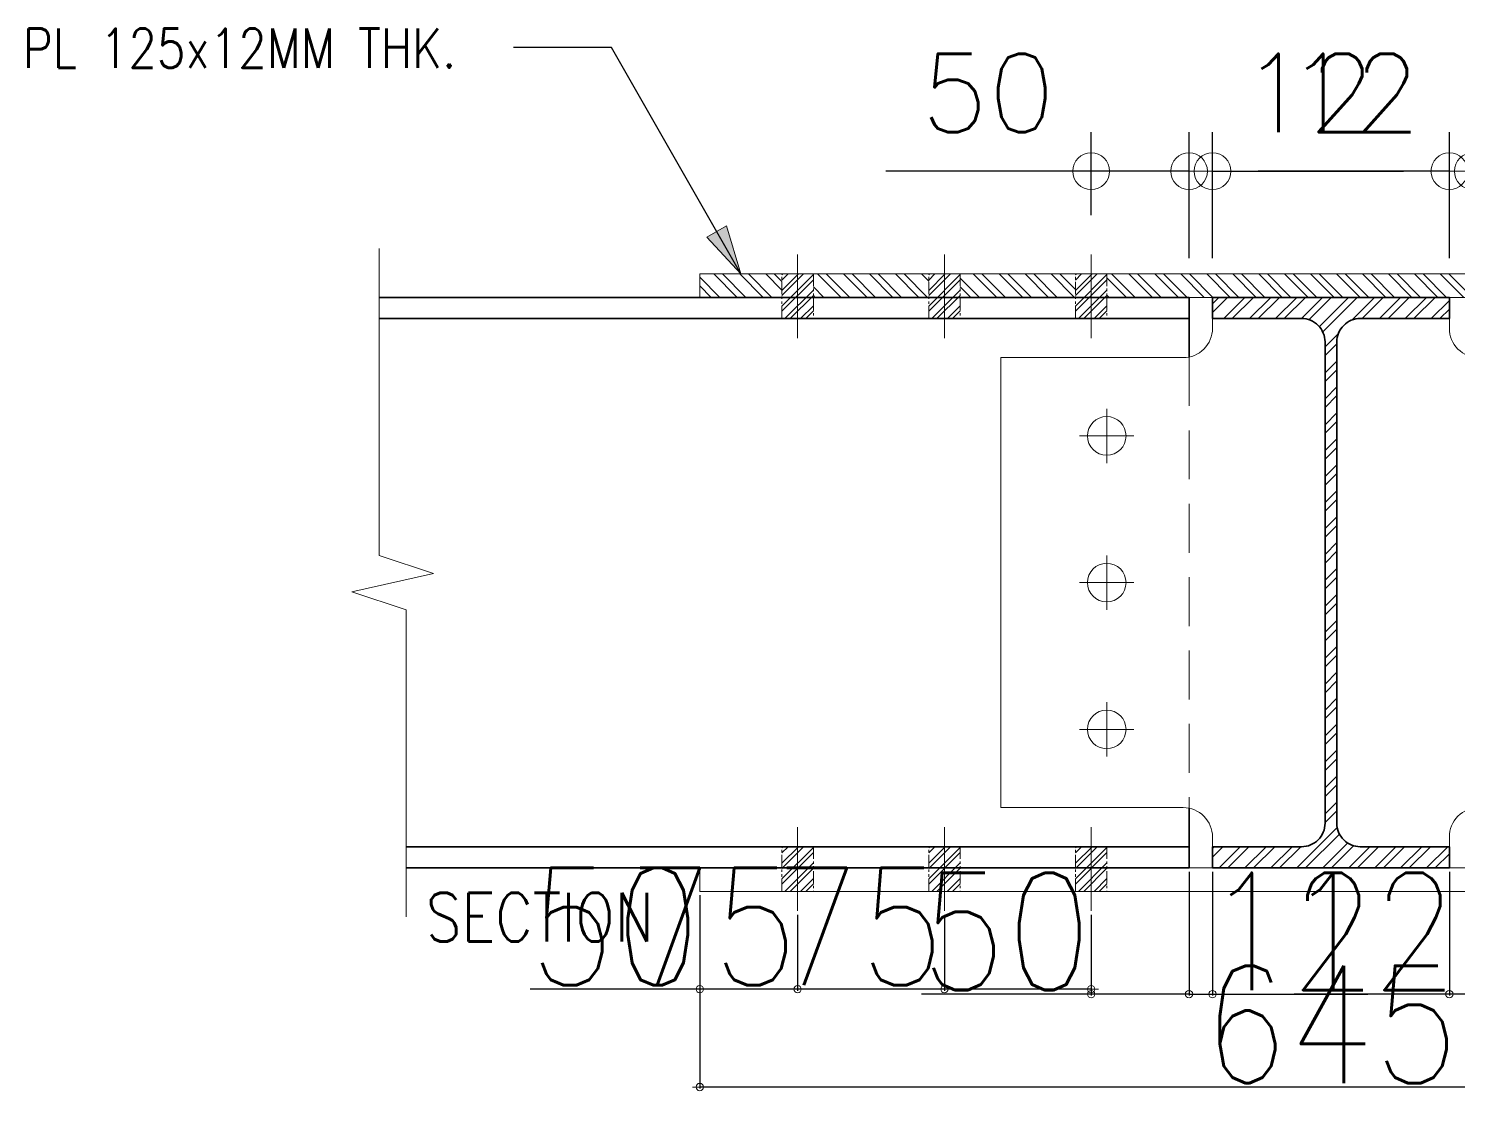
# Model space of a CAD drawing. Header units: millimetres. Extents: x 0 to 437400, y -4782 to 73710.
# Drawn here: x 8154 to 8884, y 7405 to 7953 of the extents above; entities that cross this region are included whole.
import ezdxf

# ---------------------------------------------------------------- set-up
doc = ezdxf.new("R2010")
doc.units = ezdxf.units.MM
doc.header["$LTSCALE"] = 10
doc.header["$MEASUREMENT"] = 0
for name, pattern in [('CENTER', [50.8, 31.75, -6.35, 6.35, -6.35]), ('HIDDEN', [0.375, 0.25, -0.125]), ('PHANTOM2', [1.25, 0.625, -0.125, 0.125, -0.125, 0.125, -0.125])]:
    doc.linetypes.add(name, pattern=pattern)
doc.layers.get('0').update_dxf_attribs({"lineweight": 9})
for name, color, linetype, lineweight in [('.1 - NUMBER 8', 8, 'Continuous', 9), ('.3 - YELLOW', 2, 'Continuous', 15), ('.4 - GREEN', 3, 'Continuous', 18), ('.5 - BLUE', 5, 'Continuous', 20), ('.5 - CYAN', 4, 'Continuous', 25), ('A-NEW', 240, 'Continuous', 9), ('S-ANNO-DIMS', 1, 'Continuous', 5), ('S-Anno-Symb', 52, 'PHANTOM2', 9), ('S-Anno-Text', 52, 'Continuous', 15), ('S-ANNO-WELD', 1, 'Continuous', 9), ('S-DETL-LN8', 8, 'Continuous', 9)]:
    doc.layers.add(name, color=color, linetype=linetype, lineweight=lineweight)
doc.styles.add('1', font='romans.shx', dxfattribs={"width": 0.85, "height": 60})
doc.styles.add('40', font='simplex.shx', dxfattribs={"height": 40})
doc.dimstyles.new('ESCA10', dxfattribs={"dimtxt": 40, "dimasz": 0.25, "dimexe": 20, "dimexo": 20, "dimgap": 20, "dimtad": 1, "dimdec": 0, "dimrnd": 1, "dimdsep": 46, "dimtxsty": '40', "dimblk1": 'ESCADIM_ARW', "dimblk2": 'ESCADIM_ARW', "dimsah": 1, "dimcen": 50, "dimclrd": 256, "dimclre": 256, "dimclrt": 52, "dimadec": 0, "dimazin": 0, "dimtfac": 1, "dimtdec": 0, "dimtofl": 0, "dimtmove": 0, "dimatfit": 3, "dimldrblk": 'ESCADIM_ARW', "dimfxl": 1, "dimtolj": 1, "dimtzin": 0, "dimarcsym": 0})
doc.dimstyles.new('ESCA30', dxfattribs={"dimtxt": 60, "dimasz": 0.5, "dimexe": 20, "dimexo": 20, "dimgap": 20, "dimtad": 1, "dimdec": 0, "dimrnd": 1, "dimdsep": 46, "dimtxsty": '1', "dimblk1": 'ESCADIM_ARW', "dimblk2": 'ESCADIM_ARW', "dimsah": 1, "dimcen": 50, "dimclrd": 256, "dimclre": 256, "dimclrt": 52, "dimadec": 0, "dimazin": 0, "dimtfac": 1, "dimtdec": 0, "dimtofl": 0, "dimtmove": 0, "dimatfit": 3, "dimldrblk": 'ESCADIM_ARW', "dimfxl": 1, "dimtolj": 1, "dimtzin": 0, "dimarcsym": 0})
doc.dimstyles.new('ESCA_ARW$7', dxfattribs={"dimtxt": 200, "dimasz": 1, "dimexe": 100, "dimexo": 100, "dimgap": 100, "dimtad": 1, "dimdec": 0, "dimrnd": 1, "dimdsep": 46, "dimtxsty": '1', "dimblk1": 'dim_arw', "dimblk2": 'dim_arw', "dimsah": 1, "dimcen": 50, "dimclrd": 1, "dimclre": 256, "dimclrt": 52, "dimadec": 0, "dimazin": 0, "dimtfac": 1, "dimtofl": 0, "dimtmove": 0, "dimatfit": 3, "dimldrblk": 'dim_arw', "dimfxl": 1, "dimtolj": 1, "dimtzin": 0, "dimarcsym": 0})

# ---------------------------------------------------------------- blocks, each defined once
blk = doc.blocks.new('ESCADIM_ARW')
at = {"color": 9}
blk.add_line((75, 0), (-75, 0), dxfattribs=at)
blk.add_circle((0, 0), 37.5, dxfattribs=at)
blk = doc.blocks.new('*D73')
at = {"layer": 'Defpoints', "color": 0, "transparency": 16777216}
for p in [(8747.11, 7523.88), (8697.11, 7501.88), (8697.11, 7459.38)]:
    blk.add_point(p, dxfattribs=at)
at = {"layer": 'S-ANNO-DIMS', "lineweight": -2, "transparency": 16777216}
for p, q in [((8747.11, 7521.88), (8747.11, 7458.58)), ((8697.11, 7499.88), (8697.11, 7458.58)), ((8697.11, 7459.38), (8610.49, 7459.38)), ((8747.06, 7459.38), (8697.16, 7459.38))]:
    blk.add_line(p, q, dxfattribs=at)
at = {"layer": 'S-ANNO-DIMS', "lineweight": -2, "transparency": 16777216, "xscale": 0.05, "yscale": 0.05, "zscale": 0.05, "rotation": 180}
blk.add_blockref('ESCADIM_ARW', (8697.11, 7459.38), dxfattribs=at)
at = {"layer": 'S-ANNO-DIMS', "lineweight": -2, "transparency": 16777216, "xscale": 0.05, "yscale": 0.05, "zscale": 0.05}
blk.add_blockref('ESCADIM_ARW', (8747.11, 7459.38), dxfattribs=at)
at = {"layer": 'S-ANNO-DIMS', "color": 52, "transparency": 16777216, "insert": (8653.78, 7491.38), "char_height": 60, "attachment_point": 5, "style": '1'}
blk.add_mtext('\\A1;50', dxfattribs=at)
blk = doc.blocks.new('*D74')
at = {"layer": 'Defpoints', "color": 0, "transparency": 16777216}
for p in [(8622.11, 7501.88), (8697.11, 7501.88), (8622.11, 7461.88)]:
    blk.add_point(p, dxfattribs=at)
at = {"layer": 'S-ANNO-DIMS', "lineweight": -2, "transparency": 16777216}
for p, q in [((8622.11, 7499.88), (8622.11, 7461.08)), ((8697.11, 7499.88), (8697.11, 7461.08)), ((8622.11, 7461.88), (8535.49, 7461.88)), ((8697.06, 7461.88), (8622.16, 7461.88))]:
    blk.add_line(p, q, dxfattribs=at)
at = {"layer": 'S-ANNO-DIMS', "lineweight": -2, "transparency": 16777216, "xscale": 0.05, "yscale": 0.05, "zscale": 0.05, "rotation": 180}
blk.add_blockref('ESCADIM_ARW', (8622.11, 7461.88), dxfattribs=at)
at = {"layer": 'S-ANNO-DIMS', "lineweight": -2, "transparency": 16777216, "xscale": 0.05, "yscale": 0.05, "zscale": 0.05}
blk.add_blockref('ESCADIM_ARW', (8697.11, 7461.88), dxfattribs=at)
at = {"layer": 'S-ANNO-DIMS', "color": 52, "transparency": 16777216, "insert": (8578.78, 7493.88), "char_height": 60, "attachment_point": 5, "style": '1'}
blk.add_mtext('\\A1;75', dxfattribs=at)
blk = doc.blocks.new('*D75')
at = {"layer": 'Defpoints', "color": 0, "transparency": 16777216}
for p in [(8547.11, 7501.88), (8622.11, 7501.88), (8547.11, 7461.88)]:
    blk.add_point(p, dxfattribs=at)
at = {"layer": 'S-ANNO-DIMS', "lineweight": -2, "transparency": 16777216}
for p, q in [((8547.11, 7499.88), (8547.11, 7461.08)), ((8622.11, 7499.88), (8622.11, 7461.08)), ((8547.11, 7461.88), (8460.49, 7461.88)), ((8622.06, 7461.88), (8547.16, 7461.88))]:
    blk.add_line(p, q, dxfattribs=at)
at = {"layer": 'S-ANNO-DIMS', "lineweight": -2, "transparency": 16777216, "xscale": 0.05, "yscale": 0.05, "zscale": 0.05, "rotation": 180}
blk.add_blockref('ESCADIM_ARW', (8547.11, 7461.88), dxfattribs=at)
at = {"layer": 'S-ANNO-DIMS', "lineweight": -2, "transparency": 16777216, "xscale": 0.05, "yscale": 0.05, "zscale": 0.05}
blk.add_blockref('ESCADIM_ARW', (8622.11, 7461.88), dxfattribs=at)
at = {"layer": 'S-ANNO-DIMS', "color": 52, "transparency": 16777216, "insert": (8503.78, 7493.88), "char_height": 60, "attachment_point": 5, "style": '1'}
blk.add_mtext('\\A1;75', dxfattribs=at)
blk = doc.blocks.new('*D76')
at = {"layer": 'Defpoints', "color": 0, "transparency": 16777216}
for p in [(8497.11, 7511.88), (8547.11, 7501.88), (8497.11, 7461.88)]:
    blk.add_point(p, dxfattribs=at)
at = {"layer": 'S-ANNO-DIMS', "lineweight": -2, "transparency": 16777216}
for p, q in [((8497.11, 7509.88), (8497.11, 7461.08)), ((8547.11, 7499.88), (8547.11, 7461.08)), ((8497.11, 7461.88), (8410.49, 7461.88)), ((8547.06, 7461.88), (8497.16, 7461.88))]:
    blk.add_line(p, q, dxfattribs=at)
at = {"layer": 'S-ANNO-DIMS', "lineweight": -2, "transparency": 16777216, "xscale": 0.05, "yscale": 0.05, "zscale": 0.05, "rotation": 180}
blk.add_blockref('ESCADIM_ARW', (8497.11, 7461.88), dxfattribs=at)
at = {"layer": 'S-ANNO-DIMS', "lineweight": -2, "transparency": 16777216, "xscale": 0.05, "yscale": 0.05, "zscale": 0.05}
blk.add_blockref('ESCADIM_ARW', (8547.11, 7461.88), dxfattribs=at)
at = {"layer": 'S-ANNO-DIMS', "color": 52, "transparency": 16777216, "insert": (8453.78, 7493.88), "char_height": 60, "attachment_point": 5, "style": '1'}
blk.add_mtext('\\A1;50', dxfattribs=at)
blk = doc.blocks.new('*D77')
at = {"layer": 'Defpoints', "color": 0, "transparency": 16777216}
for p in [(8880.11, 7523.88), (8892.11, 7523.88), (8880.11, 7459.38)]:
    blk.add_point(p, dxfattribs=at)
at = {"layer": 'S-ANNO-DIMS', "lineweight": -2, "transparency": 16777216}
for p, q in [((8880.11, 7521.88), (8880.11, 7458.58)), ((8892.11, 7521.88), (8892.11, 7458.58)), ((8880.11, 7459.38), (8800.78, 7459.38)), ((8892.06, 7459.38), (8880.16, 7459.38))]:
    blk.add_line(p, q, dxfattribs=at)
at = {"layer": 'S-ANNO-DIMS', "lineweight": -2, "transparency": 16777216, "xscale": 0.05, "yscale": 0.05, "zscale": 0.05, "rotation": 180}
blk.add_blockref('ESCADIM_ARW', (8880.11, 7459.38), dxfattribs=at)
at = {"layer": 'S-ANNO-DIMS', "lineweight": -2, "transparency": 16777216, "xscale": 0.05, "yscale": 0.05, "zscale": 0.05}
blk.add_blockref('ESCADIM_ARW', (8892.11, 7459.38), dxfattribs=at)
at = {"layer": 'S-ANNO-DIMS', "color": 52, "transparency": 16777216, "insert": (8840.42, 7491.38), "char_height": 60, "attachment_point": 5, "style": '1'}
blk.add_mtext('\\A1;12', dxfattribs=at)
blk = doc.blocks.new('*D78')
at = {"layer": 'Defpoints', "color": 0, "transparency": 16777216}
for p in [(8747.11, 7523.88), (8759.11, 7523.88), (8759.11, 7459.38)]:
    blk.add_point(p, dxfattribs=at)
at = {"layer": 'S-ANNO-DIMS', "lineweight": -2, "transparency": 16777216}
for p, q in [((8747.11, 7521.88), (8747.11, 7458.58)), ((8759.11, 7521.88), (8759.11, 7458.58)), ((8747.16, 7459.38), (8759.06, 7459.38)), ((8759.11, 7459.38), (8838.45, 7459.38))]:
    blk.add_line(p, q, dxfattribs=at)
at = {"layer": 'S-ANNO-DIMS', "lineweight": -2, "transparency": 16777216, "xscale": 0.05, "yscale": 0.05, "zscale": 0.05, "rotation": 180}
blk.add_blockref('ESCADIM_ARW', (8747.11, 7459.38), dxfattribs=at)
at = {"layer": 'S-ANNO-DIMS', "lineweight": -2, "transparency": 16777216, "xscale": 0.05, "yscale": 0.05, "zscale": 0.05}
blk.add_blockref('ESCADIM_ARW', (8759.11, 7459.38), dxfattribs=at)
at = {"layer": 'S-ANNO-DIMS', "color": 52, "transparency": 16777216, "insert": (8798.81, 7491.38), "char_height": 60, "attachment_point": 5, "style": '1'}
blk.add_mtext('\\A1;12', dxfattribs=at)
blk = doc.blocks.new('*D79')
at = {"layer": 'Defpoints', "color": 0, "transparency": 16777216}
for p in [(8497.11, 7511.88), (9142.11, 7511.88), (8497.11, 7411.88)]:
    blk.add_point(p, dxfattribs=at)
at = {"layer": 'S-ANNO-DIMS', "lineweight": -2, "transparency": 16777216}
for p, q in [((8497.11, 7509.88), (8497.11, 7411.08)), ((9142.11, 7509.88), (9142.11, 7411.08)), ((9142.06, 7411.88), (8497.16, 7411.88))]:
    blk.add_line(p, q, dxfattribs=at)
at = {"layer": 'S-ANNO-DIMS', "lineweight": -2, "transparency": 16777216, "xscale": 0.05, "yscale": 0.05, "zscale": 0.05, "rotation": 180}
blk.add_blockref('ESCADIM_ARW', (8497.11, 7411.88), dxfattribs=at)
at = {"layer": 'S-ANNO-DIMS', "lineweight": -2, "transparency": 16777216, "xscale": 0.05, "yscale": 0.05, "zscale": 0.05}
blk.add_blockref('ESCADIM_ARW', (9142.11, 7411.88), dxfattribs=at)
at = {"layer": 'S-ANNO-DIMS', "color": 52, "transparency": 16777216, "insert": (8819.61, 7443.88), "char_height": 60, "attachment_point": 5, "style": '1'}
blk.add_mtext('\\A1;645', dxfattribs=at)
blk = doc.blocks.new('*D83')
at = {"layer": 'Defpoints', "color": 0, "transparency": 16777216}
for p in [(8942.11, 7879.97), (8942.11, 7837.47), (8892.11, 7815.47)]:
    blk.add_point(p, dxfattribs=at)
at = {"layer": 'S-ANNO-DIMS', "lineweight": -2, "transparency": 16777216}
for p, q in [((8892.11, 7835.47), (8892.11, 7899.97)), ((8942.11, 7857.47), (8942.11, 7899.97)), ((8892.36, 7879.97), (8941.86, 7879.97)), ((8942.11, 7879.97), (9047.13, 7879.97))]:
    blk.add_line(p, q, dxfattribs=at)
at = {"layer": 'S-ANNO-DIMS', "lineweight": -2, "transparency": 16777216, "xscale": 0.25, "yscale": 0.25, "zscale": 0.25, "rotation": 180}
blk.add_blockref('ESCADIM_ARW', (8892.11, 7879.97), dxfattribs=at)
at = {"layer": 'S-ANNO-DIMS', "lineweight": -2, "transparency": 16777216, "xscale": 0.25, "yscale": 0.25, "zscale": 0.25}
blk.add_blockref('ESCADIM_ARW', (8942.11, 7879.97), dxfattribs=at)
at = {"layer": 'S-ANNO-DIMS', "color": 52, "transparency": 16777216, "insert": (8994.75, 7919.97), "char_height": 40, "attachment_point": 5, "style": '40'}
blk.add_mtext('\\A1;50', dxfattribs=at)
blk = doc.blocks.new('*D84')
at = {"layer": 'Defpoints', "color": 0, "transparency": 16777216}
for p in [(8697.11, 7879.97), (8697.11, 7837.47), (8747.11, 7815.47)]:
    blk.add_point(p, dxfattribs=at)
at = {"layer": 'S-ANNO-DIMS', "lineweight": -2, "transparency": 16777216}
for p, q in [((8697.11, 7857.47), (8697.11, 7899.97)), ((8747.11, 7835.47), (8747.11, 7899.97)), ((8697.11, 7879.97), (8592.1, 7879.97)), ((8746.86, 7879.97), (8697.36, 7879.97))]:
    blk.add_line(p, q, dxfattribs=at)
at = {"layer": 'S-ANNO-DIMS', "lineweight": -2, "transparency": 16777216, "xscale": 0.25, "yscale": 0.25, "zscale": 0.25, "rotation": 180}
blk.add_blockref('ESCADIM_ARW', (8697.11, 7879.97), dxfattribs=at)
at = {"layer": 'S-ANNO-DIMS', "lineweight": -2, "transparency": 16777216, "xscale": 0.25, "yscale": 0.25, "zscale": 0.25}
blk.add_blockref('ESCADIM_ARW', (8747.11, 7879.97), dxfattribs=at)
at = {"layer": 'S-ANNO-DIMS', "color": 52, "transparency": 16777216, "insert": (8644.48, 7919.97), "char_height": 40, "attachment_point": 5, "style": '40'}
blk.add_mtext('\\A1;50', dxfattribs=at)
blk = doc.blocks.new('*D85')
at = {"layer": 'Defpoints', "color": 0, "transparency": 16777216}
for p in [(8880.11, 7879.97), (8880.11, 7815.47), (8892.11, 7815.47)]:
    blk.add_point(p, dxfattribs=at)
at = {"layer": 'S-ANNO-DIMS', "lineweight": -2, "transparency": 16777216}
for p, q in [((8880.11, 7835.47), (8880.11, 7899.97)), ((8892.11, 7835.47), (8892.11, 7899.97)), ((8879.86, 7879.97), (8782.47, 7879.97)), ((8892.36, 7879.97), (8892.61, 7879.97))]:
    blk.add_line(p, q, dxfattribs=at)
at = {"layer": 'S-ANNO-DIMS', "lineweight": -2, "transparency": 16777216, "xscale": 0.25, "yscale": 0.25, "zscale": 0.25}
blk.add_blockref('ESCADIM_ARW', (8880.11, 7879.97), dxfattribs=at)
at = {"layer": 'S-ANNO-DIMS', "lineweight": -2, "transparency": 16777216, "xscale": 0.25, "yscale": 0.25, "zscale": 0.25, "rotation": 180}
blk.add_blockref('ESCADIM_ARW', (8892.11, 7879.97), dxfattribs=at)
at = {"layer": 'S-ANNO-DIMS', "color": 52, "transparency": 16777216, "insert": (8831.04, 7919.97), "char_height": 40, "attachment_point": 5, "style": '40'}
blk.add_mtext('\\A1;12', dxfattribs=at)
blk = doc.blocks.new('*D86')
at = {"layer": 'Defpoints', "color": 0, "transparency": 16777216}
for p in [(8759.11, 7879.97), (8747.11, 7815.47), (8759.11, 7815.47)]:
    blk.add_point(p, dxfattribs=at)
at = {"layer": 'S-ANNO-DIMS', "lineweight": -2, "transparency": 16777216}
for p, q in [((8747.11, 7835.47), (8747.11, 7899.97)), ((8759.11, 7835.47), (8759.11, 7899.97)), ((8746.86, 7879.97), (8746.61, 7879.97)), ((8759.36, 7879.97), (8856.76, 7879.97))]:
    blk.add_line(p, q, dxfattribs=at)
at = {"layer": 'S-ANNO-DIMS', "lineweight": -2, "transparency": 16777216, "xscale": 0.25, "yscale": 0.25, "zscale": 0.25}
blk.add_blockref('ESCADIM_ARW', (8747.11, 7879.97), dxfattribs=at)
at = {"layer": 'S-ANNO-DIMS', "lineweight": -2, "transparency": 16777216, "xscale": 0.25, "yscale": 0.25, "zscale": 0.25, "rotation": 180}
blk.add_blockref('ESCADIM_ARW', (8759.11, 7879.97), dxfattribs=at)
at = {"layer": 'S-ANNO-DIMS', "color": 52, "transparency": 16777216, "insert": (8808.19, 7919.97), "char_height": 40, "attachment_point": 5, "style": '40'}
blk.add_mtext('\\A1;12', dxfattribs=at)
blk = doc.blocks.new('dim_arw')
h = blk.add_hatch(color=256)
h.paths.add_polyline_path([(-125.6, 29.5), (0, 0), (-125.6, -29.5, -0.115681), (-132.5, 0, -0.115681)])
h.paths.add_polyline_path([(-249, 58.4), (-125.6, 29.5, 0.115681), (-132.5, 0, 0.115681), (-125.6, -29.5), (-249, -58.4)])
for p, q in [((0, 0), (-249, 58.4)), ((-249, 58.4), (-249, -58.4)), ((0, 0), (-249, -58.4))]:
    blk.add_line(p, q)

msp = doc.modelspace()

# ---------------------------------------------------------------- hatches: boundary and pattern name
at = {"layer": 'S-DETL-LN8'}
h = msp.add_hatch(dxfattribs=at)
h.set_pattern_fill('ANSI32', color=256, scale=25, angle=90, style=0)
h.set_pattern_definition([(135, (-35043.045, 6747.5), (-6.629126, -6.629126), []), (135, (-35043.045, 6751.919), (-6.629126, -6.629126), [])])
h.paths.add_polyline_path([(8539.08, 7827.47), (8497.11, 7827.47), (8497.11, 7815.47), (8539.08, 7815.47)])
h.paths.add_polyline_path([(8614.08, 7827.47), (8555.15, 7827.47), (8555.15, 7815.47), (8614.08, 7815.47)])
h.paths.add_polyline_path([(8689.08, 7827.47), (8630.15, 7827.47), (8630.15, 7815.47), (8689.08, 7815.47)])
h.paths.add_polyline_path([(8934.08, 7827.47), (8705.15, 7827.47), (8705.15, 7815.47), (8934.08, 7815.47)])
h.paths.add_polyline_path([(9009.08, 7827.47), (8950.15, 7827.47), (8950.15, 7815.47), (9009.08, 7815.47)])
h.paths.add_polyline_path([(9084.08, 7827.47), (9025.15, 7827.47), (9025.15, 7815.47), (9084.08, 7815.47)])
h.paths.add_polyline_path([(9142.11, 7827.47), (9100.15, 7827.47), (9100.15, 7815.47), (9142.11, 7815.47)])
h = msp.add_hatch(dxfattribs=at)
h.set_pattern_fill('ANSI32', color=256, scale=15, style=0)
h.set_pattern_definition([(45, (-35588.0453, 6847.5), (-3.97747564, 3.97747564), []), (45, (-35585.3937, 6847.5), (-3.97747564, 3.97747564), [])])
h.paths.add_polyline_path([(8547.11, 7815.47), (8539.08, 7815.47), (8539.08, 7804.68), (8547.11, 7804.68)])
h.paths.add_polyline_path([(8547.11, 7804.68), (8555.15, 7804.68), (8555.15, 7815.47), (8547.11, 7815.47)])
h.paths.add_polyline_path([(8547.11, 7815.47), (8555.15, 7815.47), (8555.15, 7827.47), (8547.11, 7827.47)])
h.paths.add_polyline_path([(8547.11, 7827.47), (8539.08, 7827.47), (8539.08, 7815.47), (8547.11, 7815.47)])
h = msp.add_hatch(dxfattribs=at)
h.set_pattern_fill('ANSI32', color=256, scale=15, style=0)
h.set_pattern_definition([(45, (-35513.0453, 6847.5), (-3.97747564, 3.97747564), []), (45, (-35510.3937, 6847.5), (-3.97747564, 3.97747564), [])])
h.paths.add_polyline_path([(8622.11, 7815.47), (8614.08, 7815.47), (8614.08, 7804.68), (8622.11, 7804.68)])
h.paths.add_polyline_path([(8622.11, 7804.68), (8630.15, 7804.68), (8630.15, 7815.47), (8622.11, 7815.47)])
h.paths.add_polyline_path([(8622.11, 7815.47), (8630.15, 7815.47), (8630.15, 7827.47), (8622.11, 7827.47)])
h.paths.add_polyline_path([(8622.11, 7827.47), (8614.08, 7827.47), (8614.08, 7815.47), (8622.11, 7815.47)])
h = msp.add_hatch(dxfattribs=at)
h.set_pattern_fill('ANSI32', color=256, scale=15, style=0)
h.set_pattern_definition([(45, (-35438.0453, 6847.5), (-3.97747564, 3.97747564), []), (45, (-35435.3937, 6847.5), (-3.97747564, 3.97747564), [])])
h.paths.add_polyline_path([(8697.11, 7815.47), (8689.08, 7815.47), (8689.08, 7804.68), (8697.11, 7804.68)])
h.paths.add_polyline_path([(8697.11, 7804.68), (8705.15, 7804.68), (8705.15, 7815.47), (8697.11, 7815.47)])
h.paths.add_polyline_path([(8697.11, 7815.47), (8705.15, 7815.47), (8705.15, 7827.47), (8697.11, 7827.47)])
h.paths.add_polyline_path([(8697.11, 7827.47), (8689.08, 7827.47), (8689.08, 7815.47), (8697.11, 7815.47)])
h = msp.add_hatch(dxfattribs=at)
h.set_pattern_fill('ANSI32', color=256, scale=25, style=0)
h.set_pattern_definition([(45, (-35043.045, 6847.5), (-6.629126, 6.629126), []), (45, (-35038.626, 6847.5), (-6.629126, 6.629126), [])])
edge = h.paths.add_edge_path()
edge.add_line((8819.61, 7523.88), (8759.11, 7523.88))
edge.add_line((8759.11, 7523.88), (8759.11, 7534.68))
edge.add_line((8759.11, 7534.68), (8804.61, 7534.68))
edge.add_arc((8804.61, 7546.68), 12, 270, 360)
edge.add_line((8816.61, 7546.68), (8816.61, 7792.68))
edge.add_arc((8804.61, 7792.68), 12, 0, 90)
edge.add_line((8804.61, 7804.68), (8759.11, 7804.68))
edge.add_line((8759.11, 7804.68), (8759.11, 7815.47))
edge.add_line((8759.11, 7815.47), (8880.11, 7815.47))
edge.add_line((8880.11, 7815.47), (8880.11, 7804.68))
edge.add_line((8880.11, 7804.68), (8834.61, 7804.68))
edge.add_arc((8834.61, 7792.68), 12, 90, 180)
edge.add_line((8822.61, 7792.68), (8822.61, 7546.68))
edge.add_arc((8834.61, 7546.68), 12, 180, 270)
edge.add_line((8834.61, 7534.68), (8880.11, 7534.68))
edge.add_line((8880.11, 7534.68), (8880.11, 7523.88))
edge.add_line((8880.11, 7523.88), (8819.61, 7523.88))
h = msp.add_hatch(dxfattribs=at)
h.set_pattern_fill('ANSI32', color=256, scale=15, style=0)
h.set_pattern_definition([(45, (-35588.0453, 6554.705), (-3.97747564, 3.97747564), []), (45, (-35585.3937, 6554.705), (-3.97747564, 3.97747564), [])])
h.paths.add_polyline_path([(8547.11, 7522.68), (8539.08, 7522.68), (8539.08, 7511.88), (8547.11, 7511.88)])
h.paths.add_polyline_path([(8547.11, 7511.88), (8555.15, 7511.88), (8555.15, 7522.68), (8547.11, 7522.68)])
h.paths.add_polyline_path([(8547.11, 7522.68), (8555.15, 7522.68), (8555.15, 7534.68), (8547.11, 7534.68)])
h.paths.add_polyline_path([(8547.11, 7534.68), (8539.08, 7534.68), (8539.08, 7522.68), (8547.11, 7522.68)])
h = msp.add_hatch(dxfattribs=at)
h.set_pattern_fill('ANSI32', color=256, scale=15, style=0)
h.set_pattern_definition([(45, (-35513.0453, 6554.705), (-3.97747564, 3.97747564), []), (45, (-35510.3937, 6554.705), (-3.97747564, 3.97747564), [])])
h.paths.add_polyline_path([(8622.11, 7522.68), (8614.08, 7522.68), (8614.08, 7511.88), (8622.11, 7511.88)])
h.paths.add_polyline_path([(8622.11, 7511.88), (8630.15, 7511.88), (8630.15, 7522.68), (8622.11, 7522.68)])
h.paths.add_polyline_path([(8622.11, 7522.68), (8630.15, 7522.68), (8630.15, 7534.68), (8622.11, 7534.68)])
h.paths.add_polyline_path([(8622.11, 7534.68), (8614.08, 7534.68), (8614.08, 7522.68), (8622.11, 7522.68)])
h = msp.add_hatch(dxfattribs=at)
h.set_pattern_fill('ANSI32', color=256, scale=15, style=0)
h.set_pattern_definition([(45, (-35438.0453, 6554.705), (-3.97747564, 3.97747564), []), (45, (-35435.3937, 6554.705), (-3.97747564, 3.97747564), [])])
h.paths.add_polyline_path([(8697.11, 7522.68), (8689.08, 7522.68), (8689.08, 7511.88), (8697.11, 7511.88)])
h.paths.add_polyline_path([(8697.11, 7511.88), (8705.15, 7511.88), (8705.15, 7522.68), (8697.11, 7522.68)])
h.paths.add_polyline_path([(8697.11, 7522.68), (8705.15, 7522.68), (8705.15, 7534.68), (8697.11, 7534.68)])
h.paths.add_polyline_path([(8697.11, 7534.68), (8689.08, 7534.68), (8689.08, 7522.68), (8697.11, 7522.68)])

# ---------------------------------------------------------------- linework, layer by layer
at = {"layer": '.1 - NUMBER 8', "linetype": 'HIDDEN', "ltscale": 10}
msp.add_line((8747.11, 7784.98), (8747.11, 7554.37), dxfattribs=at)
at = {"layer": '.3 - YELLOW'}
for points in [[(8759.11, 7804.68), (8804.61, 7804.68, -0.414214), (8816.61, 7792.68), (8816.61, 7546.68, -0.414214), (8804.61, 7534.68), (8759.11, 7534.68), (8759.11, 7539.68, 0.414214), (8744.11, 7554.68), (8650.95, 7554.68), (8650.95, 7784.68), (8744.11, 7784.68, 0.414214), (8759.11, 7799.68)], [(8880.11, 7534.68), (8880.11, 7539.68, -0.414214), (8895.11, 7554.68), (8988.28, 7554.68), (8988.28, 7784.68), (8895.11, 7784.68, -0.414214), (8880.11, 7799.68), (8880.11, 7804.68), (8834.61, 7804.68, 0.414214), (8822.61, 7792.68), (8822.61, 7546.68, 0.414214), (8834.61, 7534.68)]]:
    msp.add_lwpolyline(points, format="xyb", close=True, dxfattribs=at)
at = {"layer": '.4 - GREEN'}
for points in [[(8497.11, 7827.47), (9142.11, 7827.47), (9142.11, 7815.47), (8497.11, 7815.47)], [(8497.11, 7523.88), (9142.11, 7523.88), (9142.11, 7511.88), (8497.11, 7511.88)]]:
    msp.add_lwpolyline(points, close=True, dxfattribs=at)
at = {"layer": '.5 - BLUE', "lineweight": 35}
msp.add_lwpolyline([(8819.61, 7523.88), (8759.11, 7523.88), (8759.11, 7534.68), (8804.61, 7534.68, 0.414214), (8816.61, 7546.68), (8816.61, 7792.68, 0.414214), (8804.61, 7804.68), (8759.11, 7804.68), (8759.11, 7815.47), (8880.11, 7815.47), (8880.11, 7804.68), (8834.61, 7804.68, 0.414214), (8822.61, 7792.68), (8822.61, 7546.68, 0.414214), (8834.61, 7534.68), (8880.11, 7534.68), (8880.11, 7523.88), (8819.61, 7523.88)], format="xyb", dxfattribs=at)
at = {"layer": '.5 - CYAN', "lineweight": 35}
for points in [[(8333.22, 7815.47), (8747.11, 7815.47), (8747.11, 7784.98)], [(8333.22, 7804.68), (8747.11, 7804.68)], [(8347.11, 7523.88), (8747.11, 7523.88), (8747.11, 7554.37)], [(8347.11, 7534.68), (8747.11, 7534.68)]]:
    msp.add_lwpolyline(points, dxfattribs=at)
at = {"color": 1}
msp.add_lwpolyline([(8333.22, 7840.47), (8333.22, 7683.57), (8361.01, 7674.42), (8319.32, 7664.94), (8347.11, 7655.78), (8347.11, 7498.88)], dxfattribs=at)
at = {"layer": 'A-NEW', "color": 253, "linetype": 'CENTER', "ltscale": 0.25}
for p, q in [((8547.11, 7837.47), (8547.11, 7794.68)), ((8622.11, 7837.47), (8622.11, 7794.68)), ((8697.11, 7837.47), (8697.11, 7794.68)), ((8547.11, 7544.68), (8547.11, 7501.88)), ((8622.11, 7544.68), (8622.11, 7501.88)), ((8697.11, 7544.68), (8697.11, 7501.88))]:
    msp.add_line(p, q, dxfattribs=at)
at = {"layer": 'S-Anno-Symb'}
for points in [[(8539.08, 7827.47), (8555.15, 7827.47), (8555.15, 7804.68), (8539.08, 7804.68)], [(8614.08, 7827.47), (8630.15, 7827.47), (8630.15, 7804.68), (8614.08, 7804.68)], [(8689.08, 7827.47), (8705.15, 7827.47), (8705.15, 7804.68), (8689.08, 7804.68)], [(8539.08, 7534.68), (8555.15, 7534.68), (8555.15, 7511.88), (8539.08, 7511.88)], [(8539.08, 7534.68), (8555.15, 7534.68), (8555.15, 7511.88), (8539.08, 7511.88)], [(8614.08, 7534.68), (8630.15, 7534.68), (8630.15, 7511.88), (8614.08, 7511.88)], [(8614.08, 7534.68), (8630.15, 7534.68), (8630.15, 7511.88), (8614.08, 7511.88)], [(8689.08, 7534.68), (8705.15, 7534.68), (8705.15, 7511.88), (8689.08, 7511.88)], [(8689.08, 7534.68), (8705.15, 7534.68), (8705.15, 7511.88), (8689.08, 7511.88)]]:
    msp.add_lwpolyline(points, close=True, dxfattribs=at)
for points in [[(8766.61, 7815.47), (8872.61, 7815.47)], [(8872.61, 7523.88), (8766.61, 7523.88)]]:
    msp.add_lwpolyline(points, dxfattribs=at)
at = {"layer": 'S-Anno-Text', "color": 9}
for p, q in [((8705.03, 7758.54), (8705.03, 7730.81)), ((8718.9, 7744.68), (8691.17, 7744.68)), ((8705.03, 7683.54), (8705.03, 7655.81)), ((8718.9, 7669.68), (8691.17, 7669.68)), ((8705.03, 7580.81), (8705.03, 7608.54)), ((8718.9, 7594.68), (8691.17, 7594.68))]:
    msp.add_line(p, q, dxfattribs=at)
for centre in [(8705.03, 7744.68), (8705.03, 7669.68), (8705.03, 7594.68)]:
    msp.add_circle(centre, 9.87, dxfattribs=at)

# ---------------------------------------------------------------- texts
at = {"layer": 'S-Anno-Text', "insert": (8151.25, 7952.88), "char_height": 20, "width": 263.8404, "attachment_point": 1, "style": '1'}
msp.add_mtext('PL 125x12MM THK.', dxfattribs=at)
at = {"layer": 'S-Anno-Text', "color": 4, "insert": (8357.1, 7511.19), "char_height": 25, "width": 263.8404, "attachment_point": 1, "style": '1'}
msp.add_mtext('SECTION', dxfattribs=at)

# ---------------------------------------------------------------- dimensions: what is measured, and where the dimension line sits
at = {"layer": 'S-ANNO-DIMS'}
for base, p1, p2, picture, middle in [((8697.11, 7879.97), (8747.11, 7815.47), (8697.11, 7837.47), '*D84', (8644.48, 7919.97)), ((8880.11, 7879.97), (8892.11, 7815.47), (8880.11, 7815.47), '*D85', (8831.04, 7919.97))]:
    dim = msp.add_linear_dim(base=base, p1=p1, p2=p2, angle=180, dimstyle='ESCA10', dxfattribs=at)
    dim.commit()
    dim.dimension.update_dxf_attribs({"geometry": picture, "text_midpoint": middle})
for base, p1, p2, picture, middle in [((8759.11, 7879.97), (8747.11, 7815.47), (8759.11, 7815.47), '*D86', (8808.19, 7919.97)), ((8942.11, 7879.97), (8892.11, 7815.47), (8942.11, 7837.47), '*D83', (8994.75, 7919.97))]:
    dim = msp.add_linear_dim(base=base, p1=p1, p2=p2, dimstyle='ESCA10', dxfattribs=at)
    dim.commit()
    dim.dimension.update_dxf_attribs({"geometry": picture, "text_midpoint": middle})
for base, p1, p2, picture, middle in [((8497.11, 7461.88), (8547.11, 7501.88), (8497.11, 7511.88), '*D76', (8453.78, 7493.88)), ((8547.11, 7461.88), (8622.11, 7501.88), (8547.11, 7501.88), '*D75', (8503.78, 7493.88)), ((8622.11, 7461.88), (8697.11, 7501.88), (8622.11, 7501.88), '*D74', (8578.78, 7493.88)), ((8697.11, 7459.38), (8747.11, 7523.88), (8697.11, 7501.88), '*D73', (8653.78, 7491.38)), ((8880.11, 7459.38), (8892.11, 7523.88), (8880.11, 7523.88), '*D77', (8840.42, 7491.38)), ((8497.11, 7411.88), (9142.11, 7511.88), (8497.11, 7511.88), '*D79', (8819.61, 7443.88))]:
    dim = msp.add_linear_dim(base=base, p1=p1, p2=p2, angle=180, dimstyle='ESCA30', override={"dimscale": 0.1, "dimexe": 8, "dimexo": 20, "dimcen": 10}, dxfattribs=at)
    dim.commit()
    dim.dimension.update_dxf_attribs({"geometry": picture, "text_midpoint": middle})
dim = msp.add_linear_dim(base=(8759.11, 7459.38), p1=(8747.11, 7523.88), p2=(8759.11, 7523.88), dimstyle='ESCA30', override={"dimscale": 0.1, "dimexe": 8, "dimexo": 20, "dimcen": 10}, dxfattribs=at)
dim.commit()
dim.dimension.update_dxf_attribs({"geometry": '*D78', "text_midpoint": (8798.81, 7491.38)})

# ---------------------------------------------------------------- leaders
at = {"layer": 'S-ANNO-WELD'}
msp.add_leader([(8518.1, 7827.47), (8451.94, 7943.21), (8401.94, 7943.21)], dimstyle='ESCA_ARW$7', override={"dimscale": 0.1}, dxfattribs=at)

doc.saveas('drawing.dxf')
